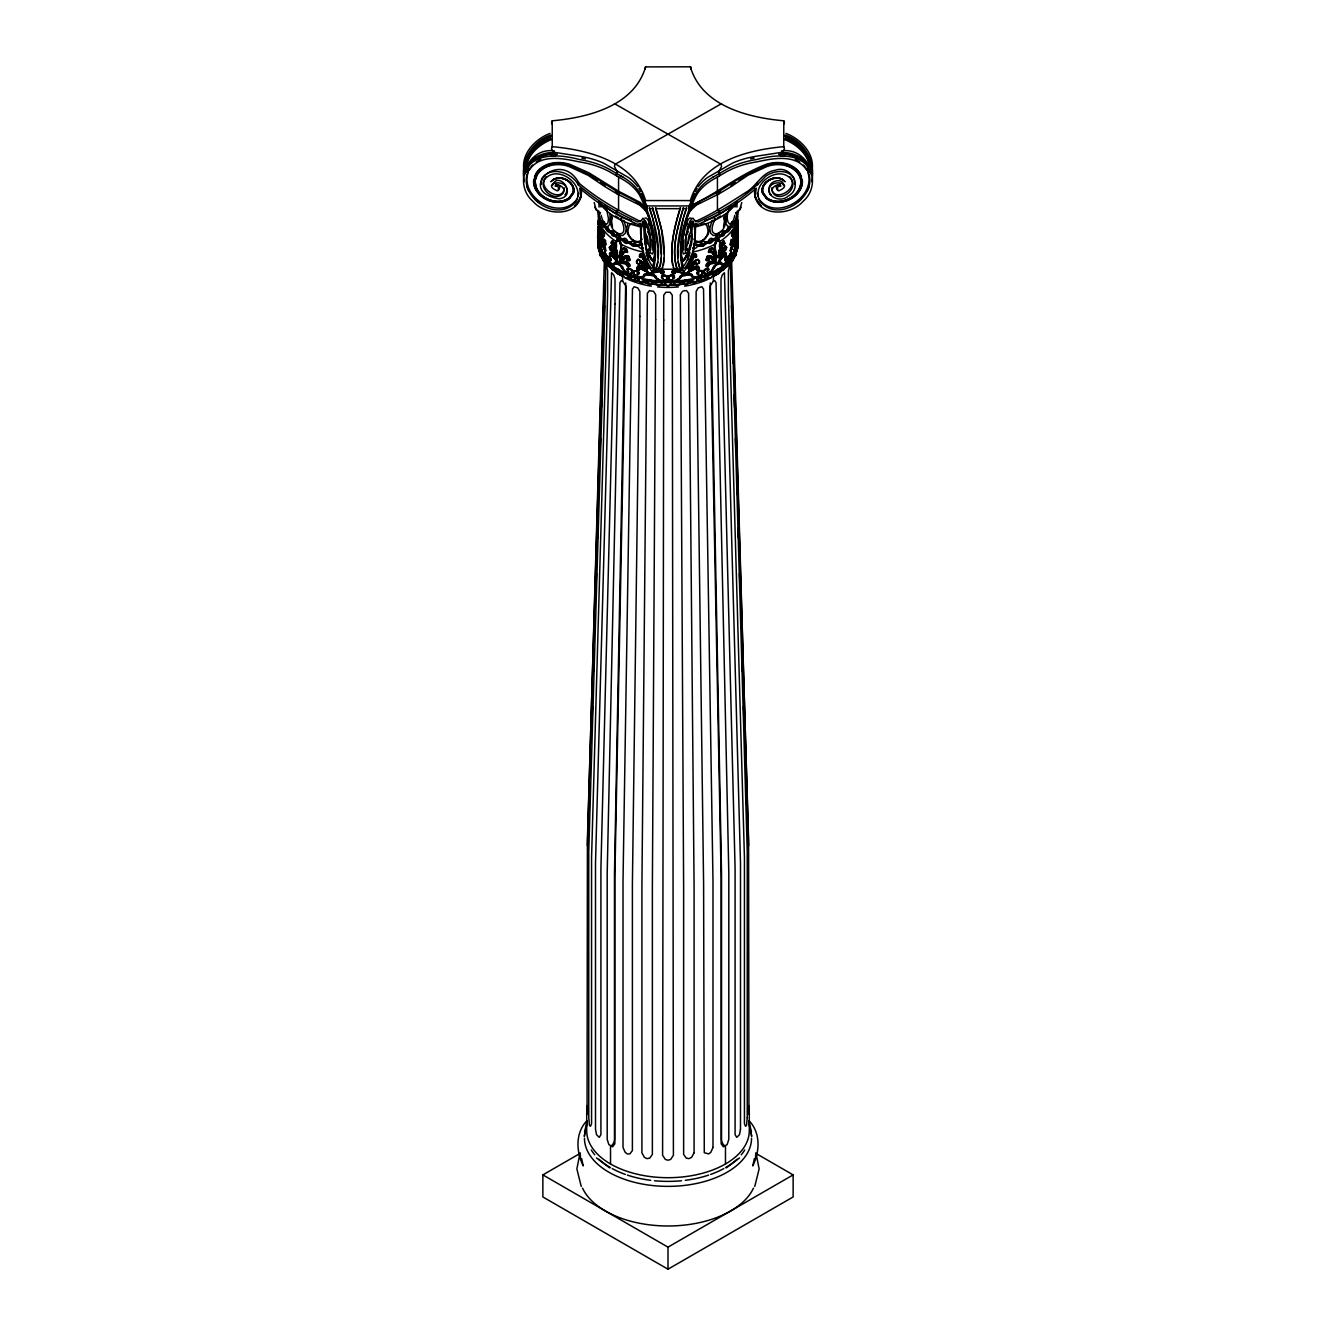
<?xml version="1.0" encoding="UTF-8"?>
<svg xmlns="http://www.w3.org/2000/svg" width="1336" height="1336" viewBox="0 0 1336 1336"><rect width="100%" height="100%" fill="white"/><g stroke="black" fill="none" stroke-linecap="round" stroke-linejoin="round"><path stroke-width="1.5" d="M597.943 238.71L598.01 231.479M598.545 224.314C598.845 227.237 597.125 218.503 599.313 221.843M733.798 234.835L735.468 239.461L733.431 231.111L731.677 236.155L733.113 233.817L735.084 241.365L731.143 239.394L730.141 244.956L731.31 241.248L732.512 241.866M612.489 244.705L612.539 243.369L618.702 264.194M766.58 165.063L738.891 178.707L718.467 191.799L718.467 194.188L696.457 205.009L690.595 210.587M647.259 210.37A32.081 6.78 81.2 0 0 646.19 208.466L640.412 202.538L618.568 191.215L617.533 191.799L617.516 194.171L639.543 205.009L645.405 210.587M641.297 257.43L641.38 256.061L643.367 258.967M658.164 258.015L658.013 249.815M736.537 233.549L736.253 221.208L734.7 227.187M811.67 181.596C816.196 161.656 804.222 141.499 785.201 135.019M599.53 223.396L599.58 230.794M680.809 277.437L677.369 280.627L674.58 281.261L668.735 279.174M668.551 277.187L670.872 275.5L673.678 275.951M674.446 277.771L674.279 275.35L670.739 274.999L674.279 275.517M670.856 275.65L673.678 275.8L672.676 278.022M674.446 277.621L672.843 278.489M728.705 256.479L726.767 262.908L723.494 265.263L721.022 264.044M736.737 229.558L736.537 238.86L736.47 223.396M597.96 238.276L598.344 244.121M602.068 236.589L602.887 233.817L603.989 235.988L602.97 231.829C597.409 250.35 599.614 228.99 599.597 221.859C604.774 225.784 596.073 240.48 603.054 244.939L605.024 250.75L603.154 246.525L599.58 243.469L598.328 235.704L599.213 240.263M607.179 258.215L604.707 252.32L607.446 256.629L607.412 258.132L605.676 258.883M736.737 220.824L737.806 224.548L735.668 238.576M738.006 236.422L737.689 226.369L736.787 227.22M737.205 245.924L737.99 231.479M602.085 238.326L601.567 241.265C604.557 232.631 605.258 236.873 603.855 231.462L602.837 231.312L602.436 233.232M736.787 225.901L737.856 230.477L737.322 221.709L736.203 237.891L735.602 221.108L734.015 232.464M736.203 237.891L736.27 235.253M601.384 229.875L600.532 239.461L602.202 234.835M601.985 232.464L600.398 221.108L599.797 237.891L599.096 223.663L599.346 221.609L600.465 237.775M738.056 234.685L737.99 232.264M738.107 232.214L738.056 238.71M598.895 224.765L598.144 230.477L599.263 220.824M604.34 280.894L587.406 839.425L587.055 1114.224L587.406 1105.59M587.406 845.671L604.34 260.938M589.627 804.406L589.877 796.089M590.996 758.664L591.18 752.435M592.299 714.994L592.549 706.677M593.601 671.323L593.852 663.007M594.904 627.653L595.221 617.265M596.207 583.999L596.524 573.595M597.576 538.241L597.877 527.854M598.879 494.57L599.196 484.183M600.181 450.9L600.549 438.425M601.484 407.246L601.851 394.755M602.786 363.576L603.221 349.013M604.156 317.818L604.523 305.343M632.93 273.045L632.011 269.905L627.569 268.286M633.114 271.392L632.212 273.68M723.978 241.415L724.73 243.269L722.743 243.219L722.692 244.571L723.995 241.248C718.417 246.976 719.82 269.287 713.257 248.613L711.954 247.828L709.399 248.863L708.314 252.036L710.752 252.07C710.902 247.962 719.703 261.539 713.892 261.873L709.282 262.274L707.011 266.532L710.886 263.192L716.881 263.025L717.298 264.194M721.173 251.251L722.893 243.954L724.045 244.622L724.73 243.269L723.377 240.797L720.789 243.703L718.885 253.139M605.358 250.968L604.173 245.74L601.133 243.185L604.69 241.248L605.859 244.956L605.559 240.463L604.089 239.177L601.567 241.265M668.134 276.769L668.083 278.456L667.866 276.769M719.453 247.026L719.553 244.171M719.954 247.527L720.037 244.455M735.418 206.345L735.568 202.471M736.938 207.097L737.171 201.636M736.938 250.149L737.789 246.058M737.706 246.809L737.505 249.698M732.429 236.238L733.03 231.829C738.558 253.222 736.804 219.755 737.923 220.106M754.623 188.476L755.107 197.26L761.487 206.161M755.241 195.373L756.243 188.209C739.142 203.272 718.985 214.912 698.277 224.381L695.505 223.279C695.421 239.211 695.221 259 684.115 271.124L682.997 270.674C676.049 245.824 684.516 217.785 695.355 194.989A69.439 40.097 0 0 1 713.324 177.003M728.37 257.08L727.669 260.403M597.994 236.422C598.378 212.274 599.48 256.378 599.68 233.366C598.728 221.976 597.509 223.596 599.263 219.655M627.302 252.504L625.766 250.433L625.231 252.02L627.686 252.036L626.601 248.863L624.046 247.828L622.743 248.613C617.065 268.002 616.698 249.231 612.907 241.766L611.47 241.833L611.537 244.054L612.823 244.855L613.257 243.219L613.959 244.638M726.099 248.145L726.149 246.993M691.914 260.854L693.785 256.078L694.403 257.464L696.256 257.096L696.206 254.274M606.778 257.865L606.293 255.126M604.941 252.237L603.955 252.972C605.96 262.056 602.987 245.557 607.012 257.781L606.06 258.449M597.693 237.407L597.927 240.413L597.96 235.837L598.06 244.121L598.762 245.139L599.58 243.469L600.766 247.494M597.877 237.19L597.626 236.105M603.822 242.367C603.989 239.361 599.096 244.438 599.747 246.074M621.123 247.427L619.336 257.43L623.227 248.329M677.987 249.815L677.836 258.015M598.328 235.704L598.261 237.123L598.06 233.366L599.346 240.079L599.213 225.901M725.949 253.256L724.179 256.562M735.535 237.775L736.654 221.609L737.171 225.617L736.52 224.147M598.161 246.876L598.495 245.59L599.062 250.149M604.69 241.248L603.939 243.62L605.208 245.056L604.189 239.511L600.916 241.365M629.657 260.119L628.388 256.445L625.365 255.861M736.553 238.61L737.338 224.715M599.38 252.203L597.643 240.847L598.378 248.496M599.48 224.147L598.06 227.003L597.943 230.176L598.328 227.003L599.229 227.337L598.779 232.614M680.942 250.901L681.661 242.183A31.964 6.947 -81 0 1 690.929 208.55M615.946 244.672L617.098 239.645C624.096 242.668 619.687 251.803 618.969 257.447L620.438 261.171L626.718 262.274L629.189 265.263L628.12 266.799L625.114 263.192L619.119 263.025L618.034 264.361M699.463 260.854L698.644 263.142M661.27 258.015L660.468 265.163L657.663 269.237M664.192 258.015L663.391 265.163M736.837 218.336L737.054 215.714M702.536 271.776L701.417 274.915L699.129 276.285M702.586 273.229L701.65 271.091M730.825 258.533L736.253 246.074L737.221 238.192M723.661 249.849L723.745 248.813L724.145 250.116M737.071 246.058C736.553 242.985 734.433 248.713 735.785 241.849M738.307 236.906L737.973 241.115L738.324 235.837M737.188 236.789L737.94 233.366L736.654 240.079L736.904 237.006M794.586 184.301L794.452 179.441M632.512 271.459L630.141 273.813M643.267 226.753L643.301 222.845M683.197 240.647L683.364 249.949M723.544 226.569L724.413 221.308L723.561 217.167M601.183 239.361L601.534 235.854M685.268 239.595L685.802 243.736M738.24 240.881L737.99 237.691L738.324 238.71M783.547 185.487C783.597 178.256 772.592 180.093 770.187 185.053C763.758 195.808 780.458 203.59 788.19 196.091C803.704 187.675 791.046 164.445 775.214 170.29C762.322 172.01 757.044 185.253 747.075 191.632C730.291 202.22 713.791 213.343 695.588 221.359M597.693 237.507L597.676 238.71M802.301 180.293L801.951 184.669A21.276 16.784 -24.9 0 1 787.104 200.4A21.276 16.784 -24.9 0 1 766.313 198.312L762.372 192.902A12.792 10.087 -24.9 0 1 768.367 180.26A12.792 10.087 -24.9 0 1 783.28 179.842M738.006 236.272L737.99 238.726M691.731 238.125L692.182 227.688L690.495 220.841M599.046 232.614L598.962 226.268L598.194 229.976M667.349 278.489L666.413 276.051M737.405 229.658L736.42 239.845L736.036 236.873M736.437 241.95L736.002 246.241L735.451 245.189L731.928 246.609L730.525 250.801M599.213 218.987L598.862 224.648L599.246 222.995M678.07 248.045L683.164 218.519M696.908 281.428L697.141 278.94M580.258 1157.861L580.492 1155.339M737.656 213.844L737.138 216.983L737.322 211.723M736.336 238.676L737.672 227.003L736.887 223.58L737.923 230.193L737.672 227.003M597.827 235.103L597.927 233.7M620.772 254.324L622.693 248.913L624.714 248.579C628.421 251.97 625.933 250.951 625.248 252.07L626.835 252.254L624.563 250.6L619.754 259.167L626.734 256.011L628.838 257.781L629.289 260.203L626.734 259.902L626.267 257.547M736.938 234.401L737.689 226.369M598.261 239.829L598.027 241.115L597.676 235.837M599.714 252.036C600.766 247.711 602.119 260.286 600.081 254.909M680.775 245.64L681.16 241.849M725.966 213.96L725.966 224.047L727.669 225.984M738.307 237.407L737.94 244.121L737.238 245.139L736.42 243.469L732.846 246.525L730.976 250.75L732.946 244.939C738.374 242.417 734.316 234.451 734.95 229.775M696.156 263.142C692.783 261.004 688.591 275.099 684.015 275.099M626.5 258.583L627.085 257.38L627.219 259.501L629.506 260.52M736.787 240.263L737.672 235.704M681.828 241.95C680.241 245.189 682.095 262.424 681.51 257.03M730.091 263.559L729.84 261.104M654.49 257.03C653.905 262.424 655.759 245.189 654.172 241.95M695.872 263.125L695.822 261.739L689.025 269.655L696.357 266.215L699.346 267.417L699.212 269.12L696.657 270.039L696.056 268.052L694.336 268.319L687.405 272.461L686.053 274.615L690.712 274.915M736.22 236.956L735.752 239.745M736.771 235.787L737.439 235.887C737.522 241.282 738.524 224.131 736.42 239.845M731.36 254.308C730.324 249.281 731.276 259.735 732.044 252.972L731.059 252.237L728.554 256.629L728.588 258.132L730.324 258.883M612.439 217.167L611.587 221.308L612.456 226.569M630.809 276.418L631.026 278.84M541.548 179.441L541.414 184.301M600.966 207.047L601.367 204.124M739.443 210.52L741.814 202.504M719.937 247.31L718.968 253.907M597.76 240.881L598.06 244.672L599.196 246.058L599.68 244.488L603.154 255.894L604.941 258.616L606.978 258.583M771.674 187.908C773.143 204.024 800.648 188.326 789.81 176.669M599.213 225.233L598.812 230.577L599.163 229.308M718.451 253.406L718.735 251.585M736.954 232.614L737.038 226.268M619.82 257.147C620.822 251.519 624.446 242.384 617.583 239.361L616.096 242.234M691.213 242.183C689.125 250.7 689.025 262.023 681.727 267.801M657.896 261.99L655.675 268.803M737.722 238.726L738.374 236.105M731.527 252.086L731.193 255.543M684.6 272.895L675.315 271.258L684.767 273.279L686.22 274.982L687.572 272.845L694.553 268.636L696.306 268.369L696.808 269.972L699.045 269.187L699.296 267.768L696.407 266.565L689.109 269.989L687.372 267.334L687.957 264.662M719.636 249.364L718.684 256.495L719.653 258.65L717.966 264.361M724.88 268.068L725.047 265.597M692.699 222.845L692.733 226.753M578.137 196.292L578.688 193.186M580.893 193.887L581.511 190.38M581.511 192.067C580.525 216.966 546.09 216.749 533.064 201.435C512.774 184.485 527.119 146.993 554.473 150.884M614.443 103.64L721.039 164.361L721.557 166.315L718.467 172.828M615.545 255.527L616.848 258.132L610.769 252.504L609.567 253.539L610.285 256.495L611.621 255.343L610.535 256.629L609.466 253.873L611.37 253.406C623.678 269.137 608.181 244.622 613.107 250.717M736.186 219.054L735.151 222.143L736.186 216.683M524.263 167.217C525.95 152.838 537.84 141.816 550.799 136.756M524.263 168.904C525.933 154.525 537.857 143.52 550.799 138.493M526.033 167.351C528.171 154.224 539.327 144.405 551.183 139.645M706.494 260.52L708.781 259.501L708.915 257.38L709.266 259.902L706.711 260.203L707.88 256.712L711.954 256.946M683.932 235.336L684.466 232.614M524.263 174.966C525.566 160.42 540.913 151.719 554.473 152.621M524.597 175.049C526.818 160.103 543.618 152.872 557.329 154.375M527.97 172.878C520.138 198.396 560.686 221.375 576.901 199.231M652.636 249.949L652.803 240.647M611.804 215.363C604.206 233.75 633.297 243.87 620.655 218.62M720.638 250.834L721.624 246.358M736.52 245.473L736.503 244.421L735 247.427M598.929 246.058C599.163 241.833 600.081 248.68 601.2 245.089L604.122 247.861L604.807 250.901L606.026 250.867L604.841 245.64L601.133 243.185M687.639 243.87L685.485 250.266M736.62 252.203L738.357 240.847L737.622 248.496M736.537 253.907L734.934 256.312M584.55 1132.043L586.988 1121.355M580.008 1153.168L576.868 1168.917L581.244 1186.468M584.216 1136.268L587.072 1123.743M754.456 1158.429L752.752 1165.927C759.867 1151.599 760.852 1132.861 748.978 1120.62M721.674 248.863L723.377 243.419M811.72 171.91C815.929 154.675 801.082 139.061 785.952 133.4M712.606 273.329L712.906 274.314C711.053 278.656 724.58 271.442 721.891 267.968M623.394 273.329L623.094 274.314C624.947 278.656 611.42 271.442 614.109 267.968M737.656 244.121L738.04 238.276M598.01 232.264L597.693 236.906M696.707 255.226L694.219 257.08M627.202 252.32L626.116 249.147L623.561 248.112M598.077 243.486L597.66 236.522M598.411 240.463L597.96 236.906M723.511 244.705L723.544 243.486M689.059 255.861L689.793 252.905M599.38 222.043L600.95 227.103M627.753 224.181L626.567 228.874L627.753 234.268L631.11 239.144L636.253 242.25L641.397 242.167M600.532 239.461L602.169 231.429L603.187 231.562C608.13 230.961 595.505 246.141 603.254 239.561L604.607 240.731L604.891 244.839M689.677 252.37L687.806 259.034M640.295 262.741L638.291 264.06L636.437 262.374L638.09 259.251C647.91 264.227 652.82 274.047 637.79 266.749L636.704 267.768L637.957 270.072L639.693 268.369L641.447 268.636L648.444 272.811L649.78 274.982L654.506 276.352M573.06 192.685L569.036 197.962A20.24 15.932 24.3 0 1 539.243 192.818C535.035 187.741 533.465 179.842 537.49 174.114A30.244 23.864 24.9 0 1 550.833 165.063M675.315 271.258L673.561 273.496M686.286 274.932L684.934 273.212L680.441 272.794C679.055 271.475 674.764 270.106 675.031 273.379L672.292 273.279L671.975 271.241L675.181 269.087M598.311 225.283L599.062 223.596M645.288 274.915L649.947 274.615L648.595 272.461L641.664 268.319L639.944 268.052L639.343 270.039L638.124 270.139L636.788 269.12L637.756 266.398C644.52 263.008 648.628 277.12 651.233 273.279L658.581 271.291L660.452 271.575L661.003 273.346L663.708 273.279L664.025 271.241L660.819 269.087M721.123 251.118C716.096 269.705 723.427 242.451 726.667 247.544L724.329 251.101L724.429 248.98M730.708 241.983L732.562 239.278L735.084 241.365M733.681 258.566L729.205 264.962L724.964 268.152M689.977 260.62L690.578 258.533M723.244 265.179L726.534 262.841L728.671 258.048M566.013 193.92C572.359 176.736 538.425 182.748 557.246 190.848A2.906 2.288 24.9 0 0 558.749 187.975A2.906 2.288 24.9 0 0 555.075 186.138C555.826 182.331 566.698 187.19 563.341 192.751C556.477 202.821 538.675 190.53 544.286 180.059C556.828 162.307 589.009 186.506 574.246 203.523C552.302 224.582 510.168 189.127 532.613 165.046M647.659 283.199L647.743 283.499C642.883 280.61 628.989 282.096 627.603 276.301L627.486 275.149M687.856 259.935L688.658 257.213M729.506 208.666C723.327 219.856 731.26 232.681 734.767 215.38M712.706 268.82L714.359 265.53L719.286 262.374M737.689 231.479L737.923 226.669M737.906 241.081L737.739 239.829M686.103 235.086L688.491 231.579M708.08 270.423L708.23 269.338M539.226 192.835L536.771 188.743M683.715 216.783L685.936 210.236M675.548 271.575L674.997 273.346L672.592 273.279L672.342 271.943L675.431 269.805M679.573 284.317L679.69 282.03M688.591 280.81L688.257 283.499C693.117 280.61 707.011 282.096 708.397 276.301L708.514 275.149M718.785 256.896L722.793 248.279L725.598 246.058L719.269 257.18L720.104 252.821M719.269 257.18L720.588 253.105M689.209 262.741L687.372 266.749M725.365 260.804L725.248 258.366L728.354 256.061M638.858 278.94L639.092 281.428M734.716 248.529L731.861 257.781L729.022 258.583M686.587 250.249L687.155 248.513M735.919 254.909C734.366 259.919 734.299 249.147 736.57 251.402M738.09 211.706L737.806 212.541L737.171 211.138M723.36 264.411L727.903 260.487L728.621 257.163L726.25 257.531L725.298 259.468L726.617 260.336L725.131 260.737M670.305 285.036L670.588 282.581M598.862 211.038L598.344 212.558L597.91 211.706M600.432 212.574L599.847 214.294L597.977 212.407M691.146 263.058L693.952 256.462L696.557 256.462L695.405 254.308L691.731 256.111L687.372 267.334M762.939 192.685L766.964 197.962A20.29 15.999 -24.9 0 0 796.724 192.584C800.982 187.524 802.552 179.775 798.51 174.114A30.244 23.864 -24.9 0 0 785.167 165.063M614.059 263.493L615.762 262.14M614.66 262.34L613.475 264.294M762.873 192.701A12.425 9.803 -24.9 0 1 768.634 180.444A12.425 9.803 -24.9 0 1 783.113 179.993A12.391 9.82 -25.1 0 0 768.634 180.527A12.391 9.82 -25.1 0 0 762.956 192.835L766.847 197.828A20.24 15.932 -24.3 0 0 796.757 192.818C801.066 187.858 802.619 180.126 798.611 174.515A30.16 23.747 -25.5 0 0 766.881 166.466M604.807 255.543L604.473 252.086M729.94 258.449L728.922 256.545L730.375 253.907M729.707 255.126L729.222 257.865M726.099 249.765L726.634 247.277L725.114 245.774M686.487 207.598C680.425 227.304 673.695 250.066 680.191 270.239L682.546 270.189M737.322 250.851L736.988 248.964M610.218 260.186L609.5 257.614L607.88 256.712M713.541 268.569L714.96 266.114M675.365 270.69L674.279 270.239C668 250.016 674.463 227.354 680.441 207.598C674.73 225.968 669.904 245.724 672.609 265.163M680.859 268.77L677.235 270.239C670.856 250.049 677.452 227.32 683.464 207.598C678.103 226.92 670.555 249.047 677.235 268.803L678.337 269.237M748.594 1105.59L748.945 1114.224L748.594 839.425L731.66 280.894M722.041 244.638L722.743 243.219M738.157 211.088L738.524 210.119M736.737 219.655L737.455 218.887M737.405 220.724L736.687 221.843M526.651 160.637C530.275 149.081 540.178 140.53 551.183 136.155M527.303 160.771L528.605 157.498M612.005 241.248L612.606 244.471L613.257 243.219M708.564 270.507L708.297 268.152L705.425 268.786L703.07 273.045M694.703 257.43L694.753 256.228M692.632 258.967L694.286 255.744M807.295 190.881L809.198 186.305M579.507 198.88L580.893 195.574M679.74 277.554L680.325 276.018M737.455 224.314L737.622 220.44L736.904 221.576M686.57 225.283L687.372 223.429M732.746 234.284L732.011 235.988L732.779 234.384M624.847 250.917L620.138 259.151L625.332 250.45M722.893 250.717L723.745 248.813M724.229 249.097L719.636 258.416L725.832 253.122L726.383 255.36L724.897 256.712C723.745 252.788 720.755 261.104 718.801 261.923L724.563 255.243M524.48 173.48C532.496 151.536 561.337 154.542 579.173 159.485A69.439 40.097 0 0 1 610.318 169.856L622.676 177.003A69.439 40.097 0 0 1 640.645 194.989C651.484 217.785 659.951 245.824 653.003 270.674L651.885 271.124C640.779 259 640.579 239.211 640.495 223.279L637.723 224.381C617.015 214.912 596.858 203.272 579.757 188.209L580.759 195.373M526.651 170.457C530.475 158.967 543.268 153.156 554.741 153.79M526.651 172.261L528.588 167.952M712.005 270.356L712.572 268.686M754.756 1186.468L759.132 1168.917L755.992 1153.168M643.635 275.6L644.319 274.264M691.113 262.557C683.648 278.005 693.484 259.551 698.043 259.986L699.48 261.489L698.745 263.526M691.296 262.941L688.424 268.269L694.553 261.221L696.407 259.952L699.029 260.269M648.377 228.539A12.391 2.655 81.5 0 0 645.054 231.729C645.822 281.896 659.232 235.086 642.983 218.202L640.896 220.974L637.69 221.993C616.38 212.34 595.923 200.116 578.237 184.802L578.989 183.166C559.934 147.628 515.095 191.799 559.083 198.763C578.438 196.258 558.448 169.355 552.453 185.487M690.679 69.255A18.721 9.302 -66.1 0 0 690.962 68.136L690.679 66.8L645.605 66.9C634.116 106.212 587.94 117.535 552.236 120.808L551.501 122.144A18.721 12.124 53 0 0 552.269 124.298M636.971 260.269L638.09 259.251M644.086 260.854L641.714 255.744L644.854 263.058M641.297 263.693C656.477 279.942 638.942 258.533 640.128 263.125M646.791 262.741L648.628 266.749M690.395 200.567L690.962 202.654A18.721 9.302 66.1 0 1 690.011 204.608L688.725 205.944L647.275 205.944L645.989 204.608A18.721 9.302 -66.1 0 1 645.038 202.654L645.605 200.567L690.395 200.567C701.884 161.255 748.06 149.933 783.764 146.659L784.499 148.647A18.721 12.124 53 0 1 783.263 150.768L781.577 152.337L756.827 156.162A69.472 40.113 0 0 0 732.512 163.092L707.345 177.621A69.472 40.113 0 0 0 698.277 186.673M694.52 193.453L688.257 208.616M660.568 269.805L663.658 271.943L663.408 273.279L660.969 273.379L660.685 271.258L658.848 270.974L651.4 272.895M736.837 237.224L736.787 233.516M637.99 273.78L637.088 271.325L634.216 271.225M638.491 272.911L636.754 274.247L638.742 274.097M619.336 257.43L620.255 255.51M712.121 220.223L709.75 228.74L710.685 233.249L713.357 235.587L717.432 234.819L721.524 230.877M715.345 218.62C702.703 243.904 731.794 233.716 724.195 215.363M738.073 233.7L738.173 235.103M709.082 269.237L707.045 271.258M720.455 255.527L719.152 258.132L725.231 252.504L726.35 255.259L724.663 256.846L724.379 255.343M598.077 226.669L598.578 231.646L599.263 229.558M619.119 263.025L620.372 260.737L626.601 257.664M736.771 220.29L737.455 218.787L737.455 224.147M731.293 244.722L731.911 243.519M534.517 176.753L536.02 173.88A31.964 25.167 25.5 0 1 569.437 165.013M639.794 254.274L639.744 257.096L641.597 257.464L641.714 255.744M723.377 251.001L719.653 258.65L721.106 257.698M739.994 209.435L741.179 207.197M680.809 277.604L681.494 276.185M649.713 274.932L652.636 270.49M697.392 274.231L697.425 271.776L699.83 270.857M697.559 271.909L696.64 273.195M688.474 268.286L690.478 264.712M732.044 221.559L730.291 224.598L731.176 224.582M731.059 252.237L728.821 258.215M610.635 260.804L610.752 258.366L607.646 256.061M692.248 277.086L694.636 277.971L699.446 276.869L703.087 272.861L702.068 270.54M733.23 205.243L729.623 208.249M732.178 242.367C731.56 239.612 736.42 243.453 735.735 244.989L732.545 255.226L730.258 258.199M616.731 269.705L616.915 272.143M644.653 275.967L645.438 274.782M702.519 274.097L703.27 271.442L700.682 270.356L698.828 271.058M541.648 178.773C550.415 165.347 571.825 172.377 578.237 184.802M546.19 176.669C535.352 188.326 562.857 204.024 564.326 187.908M713.441 257.714L710.151 255.577L707.128 256.161L705.859 259.835L706.978 260.804L709.266 259.785M710.635 255.861L707.612 256.445L706.343 260.119M728.12 256.712L726.5 257.614L725.782 260.186M727.402 261.372L725.231 263.793L722.292 264.211M682.128 259.117A20.24 4.142 -81.2 0 0 687.823 251.435C693.651 237.574 691.38 227.404 688.057 243.319C688.625 224.832 695.221 233.783 690.495 247.043C681.527 270.824 684.817 220.423 693.017 218.202L695.104 220.974L698.31 221.993C722.993 210.62 747.258 196.476 765.561 176.319C773.845 170.29 788.474 168.737 794.352 178.773M627.436 270.507L626.918 269.237L628.605 268.202M661.721 268.803L662.656 267.45M736.687 243.469L731.894 257.147L729.322 258.065M679.74 277.404L677.185 279.959M638.608 274.231L638.575 271.776L636.17 270.857M723.878 244.755L724.696 243.135L723.511 243.653M701.266 274.782L701.901 273.897M614.042 265.096L615.412 263.159L618.434 264.461M614.977 264.044L612.506 265.263L609.233 262.908L607.295 256.479M736.27 252.771C728.203 267.1 712.706 275.416 697.141 279.024M587.022 1120.62C575.148 1132.861 576.133 1151.599 583.247 1165.927L581.544 1158.429M721.807 256.028L725.715 252.788M696.54 225.567L698.628 225.233M730.642 250.968L731.827 245.74L734.867 243.185L732.061 244.588L729.974 250.867L731.193 250.901L732.579 246.726L734.8 245.089L735.351 246.141M529.073 170.373C539.777 153.506 563.091 158.399 579.173 161.856A69.439 40.097 0 0 1 610.318 172.227L622.676 179.375A69.439 40.097 0 0 1 640.645 197.361C650.832 218.553 658.899 244.638 652.469 267.835L651.45 268.235C641.647 256.261 639.042 236.238 642.683 221.275L643.401 221.075C648.478 223.012 654.156 255.61 647.208 249.782C645.321 247.795 643.084 230.627 646.758 236.973C645.021 247.761 651.851 245.64 645.004 231.813M645.505 220.841L643.818 227.688L644.269 238.125M690.929 208.733L696.908 202.805L718.467 191.799L718.484 194.171L717.432 193.586L720.521 191.632M685.351 252.888L683.581 254.057L682.395 251.084L683.364 234.969L687.405 220.974L689.309 218.219L691.013 217.985M690.695 209.084L689.71 210.353A30.244 6.396 -81.2 0 0 688.708 212.09M718.2 261.689L723.895 255.059M713.173 267.284L717.799 263.392M643.618 277.22L644.787 275.834M711.871 270.223L708.731 273.329L704.807 273.613M642.783 276.619L643.768 275.466M725.615 249.481L723.845 250.817M698.594 274.682L697.258 274.097M672.158 271.625L675.365 269.471M610.869 260.737L609.717 260.153M655.191 277.437L658.631 280.627L661.42 281.261L667.265 279.174M663.708 281.061L668.083 278.305L669.436 280.142M712.556 270.323C712.84 273.947 702.569 274.364 705.575 274.331M618.217 264.478L619.854 262.875L627.285 263.827L619.37 263.159M691.33 255.477L693.785 253.606L696.373 254.658M691.514 255.861L695.421 253.957M610.953 265.597L611.12 268.068M688.29 267.901L694.369 260.837L697.91 259.251L699.563 262.374L696.44 264.194M608.331 225.984L610.034 224.047L610.034 213.96M564.894 194.872L565.996 193.653M707.946 270.273L707.312 271.809M726.784 256.729L728.938 256.562M692.365 207.297L693.484 206.328M689.025 269.655L694.703 263.693M616.397 240.63L619.353 241.348L620.555 244.805M552.737 179.909L550.9 181.729L552.837 179.976A12.759 10.12 25.2 0 1 567.616 180.393A12.792 10.087 24.9 0 1 573.612 192.885L569.67 198.296A21.276 16.784 24.9 0 1 548.896 200.4A21.276 16.784 24.9 0 1 534.083 184.669L533.699 180.293M626.918 269.237L628.688 271.809L628.054 270.273M630.475 269.237L628.788 268.753L631.594 270.173L631.711 273.279M629.423 268.603L630.575 268.786M630.425 274.331L631.728 274.147L629.122 274.381L625.148 272.561L619.937 265.33M599.814 216.683L600.849 222.143L599.814 219.054M635.435 270.891L637.856 272.16M643.752 277.086L638.725 277.738L634.082 275.116L641.514 277.821M639.36 273.195L638.441 271.909M637.172 271.058L633.798 270.674M669.587 276.051L668.651 278.489M665.963 279.775L666.697 278.94M556.06 183.667L555.826 184.518A2.906 2.288 24.9 0 1 559.5 186.355A2.906 2.288 24.9 0 1 558.014 189.228M574.513 206.161L580.893 197.26L581.377 188.476M667.85 276.919L669.102 275.65M661.437 282.43L661.186 284.752M693.484 204.341L689.81 208.433A32.081 6.78 -81.2 0 0 688.741 210.37M535.318 148.213L538.425 145.507M687.572 272.845L696.306 268.369M631.895 223.346L629.122 225.717L628.02 230.109C627.102 236.94 636.838 246.024 642.232 239.06M607.062 256.562L609.216 256.729M693.718 204.141C718.484 192.284 740.311 174.164 766.246 164.311A32.081 25.3 -24.9 0 1 799.88 173.329L802.418 180.761A21.192 16.633 -24.5 0 1 789.543 199.565A21.192 16.633 -24.5 0 1 766.463 198.496L762.522 193.069A12.759 10.12 -25.2 0 1 768.384 180.393A12.759 10.12 -25.2 0 1 783.263 179.909L785.1 181.729L783.163 179.942M797.174 202.387L801.149 199.031M606.16 261.104L605.909 263.559M707.963 268.887L704.406 270.173L704.289 273.279M661.554 277.621L663.157 278.639L661.821 276.519L663.291 275.383L667.449 277.187M693.701 206.145L699.763 202.404M708.347 265.697L706.159 266.365L706.043 264.745L708.614 261.689L715.395 260.871L709.099 261.973L706.527 265.029L706.644 266.632L708.832 265.981L709.366 264.01M606.678 258.065L604.106 257.147L599.313 243.469M683.364 270.49L677.703 269.822M704.122 270.039L708.431 268.286M701.784 271.225L698.912 271.325L698.01 273.78M698.144 272.16L700.565 270.891M720.572 216.014L717.282 217.918M634.35 271.091L633.414 273.229M726.433 1167.831L739.559 1157.945M645.605 200.567C634.116 161.255 587.94 149.933 552.236 146.659L551.501 148.647A18.721 12.124 -53 0 0 552.737 150.768L554.423 152.337L579.173 156.162A69.472 40.113 0 0 1 603.488 163.092L628.655 177.621A69.472 40.113 0 0 1 637.723 186.673M730.942 185.637L735.101 182.581M639.627 254.658L642.215 253.606L644.67 255.477M717.566 264.461L720.822 263.242M713.407 281.078L710 286.205L710 311.104L721.156 877.652L721.156 1143.816L723.327 1146.806L727.151 1144.601L728.805 1139.391L728.805 873.243L716.046 282.714L714.727 280.577L713.407 281.078L713.407 275.166M633.932 270.54L632.73 271.442L633.481 274.097M716.063 265.33L710.852 272.561L706.878 274.381M710.568 271.792L706.894 273.713M622.559 257.714L625.849 255.577L628.872 256.161L630.141 259.835L629.022 260.804L626.734 259.785M624.563 256.378L620.138 259.151M627.085 257.38L623.828 259.184M780.975 155.076L781.577 152.337M696.791 225.216L695.772 225.584M700.515 275.6L694.67 277.103M652.402 281.595L652.152 283.9M680.325 276.168L682.028 274.882M732.111 247.694L731.21 247.744M678.855 278.69L674.647 280.66L671.09 279.992M687.806 251.335C682.963 244.772 686.854 228.155 692.599 221.075L693.317 221.275C696.958 236.238 694.353 256.261 684.55 268.235L683.531 267.835C677.101 244.638 685.168 218.553 695.355 197.361A69.439 40.097 0 0 1 713.324 179.375L725.682 172.244A69.439 40.097 0 0 1 756.827 161.856C772.909 158.399 796.223 153.506 806.927 170.373M695.522 257.547L696.557 256.462L694.703 256.362M647.509 231.579L649.897 235.086M602.419 256.278L602.185 257.18A2.906 0.902 76.6 0 1 603.788 256.963A2.906 0.902 76.6 0 1 604.256 261.372A2.906 0.902 76.6 0 1 602.436 258.499M643.401 282.364L643.818 281.211C654.523 282.798 681.41 282.865 692.182 281.211L692.733 282.43M610.886 245.774C615.245 254.575 623.06 265.897 610.886 245.774L609.366 247.277L609.901 249.765M681.494 276.352L689.626 274.565M679.723 279.024L674.58 281.094L669.436 279.976M738.591 179.976L747.442 174.699M603.354 242.133L601.801 243.085M694.603 242.167L699.747 242.25L704.89 239.144L708.247 234.268L709.433 228.874L708.247 224.181M736.62 245.223L737.472 245.924L737.94 244.672L738.006 239.829M615.478 191.632L618.568 193.586L617.533 194.188L604.239 186.238L588.124 175.317L569.103 166.532M599.463 253.907L600.549 256.245L601.133 254.09M712.806 177.287L725.682 169.872A69.439 40.097 0 0 1 756.827 159.485C774.663 154.542 803.504 151.536 811.52 173.48M623.879 220.223L626.25 228.74L625.315 233.249L622.643 235.587L617.867 234.952M617.816 255.994L614.727 243.97L612.139 241.081M626.634 264.01L627.168 265.981L629.356 266.632L629.473 265.029L626.901 261.973L620.605 260.871L627.386 261.689L629.957 264.745L629.84 266.365L627.653 265.697M715.445 218.369L713.892 218.97M755.591 1153.218L793.133 1174.895L793.133 1196.956L668 1269.2L542.867 1196.956L542.867 1174.895L580.409 1153.218M542.867 1174.895L668 1247.139L793.133 1174.895M618.568 193.586L617.516 194.171L617.533 191.799L588.759 173.747L569.42 165.063M536.27 161.873L540.729 159.385M724.646 251.018L725.498 250.584M620.605 260.871L624.313 258.9M749.162 173.847L753.287 171.793M550.048 133.4C534.918 139.061 520.071 154.675 524.28 171.91M550.799 135.019C531.778 141.499 519.804 161.656 524.33 181.596M682.028 275.032L688.274 273.329L691.814 274.398M715.929 265.196L720.087 263.159M756.744 170.123L762.973 167.351M662.322 275.951L665.144 275.65M723.861 241.081L721.273 243.97L718.183 255.994M733.564 233.232L733.163 231.312L732.145 231.462C730.742 236.873 731.443 232.631 734.433 241.265M731.944 234L733.598 236.739M660.635 270.69L661.721 270.239C668.017 250.016 661.537 227.354 655.558 207.598L661.604 230.209L664.209 254.074M700.849 224.782L702.769 224.014M669.102 275.8L670.739 274.999M635.285 277.921L635.051 280.193M766.897 166.532L747.876 175.317L731.761 186.238L718.484 194.171L717.432 193.586M644.186 274.398L647.726 273.329L653.972 275.032M654.991 270.289L656.51 269.705M642.917 276.485L638.792 277.17M664.91 280.142L665.963 279.608M738.023 212.407L736.153 214.294L735.568 212.574M666.898 275.8L661.721 275.35L661.554 277.771M661.721 275.517L665.261 274.999M604.79 252.905L605.625 253.907M705.659 269.388L707.078 268.603M608.481 256.762L610.702 259.468L609.383 260.336M609.901 257.18L611.287 260.002M607.813 260.553L612.639 264.411M617.533 172.828L614.443 166.315L614.961 164.361L721.557 103.64M597.893 232.214L597.66 234.685M664.91 279.992L661.353 280.66L657.145 278.69M658.297 269.822L652.452 270.69M658.331 269.471L652.77 270.557M627.285 277.404L627.135 277.454A70.14 40.497 0 0 0 632.93 279.625M644.987 217.985L646.691 218.219L648.595 220.974L652.636 234.969L653.605 251.084L652.419 254.057L650.649 252.888M737.923 243.703L737.923 245.907L737.923 244.889M688.842 269.271L694.019 266.532L698.06 266.014L699.029 268.736L696.473 269.655M651.066 273.212L660.502 271.642M620.388 271.809L620.205 274.047M628.037 268.887L628.922 268.603M613.708 264.211L610.769 263.793L608.598 261.372M645.806 273.763L652.051 273.997M641.781 257.08L639.293 255.226M599.229 235.787L598.561 235.887C598.478 241.282 597.476 224.131 599.58 239.845L599.964 236.873M600.332 238.576L598.545 227.32M736.754 222.995L737.138 224.648L737.689 220.006M605.475 250.801L603.889 247.694M737.439 227.237L737.221 232.614M690.395 66.9C701.884 106.212 748.06 117.535 783.764 120.808L784.499 122.144A18.721 12.124 -53 0 1 783.731 124.298M641.247 256.228L639.443 256.462L640.595 254.308L644.269 256.111L648.628 267.334L647.693 268.486L641.447 261.221L637.923 259.618M719.052 262.29L720.471 262.223M712.439 248.112L709.884 249.147L708.798 252.32M709.733 257.547L709.5 258.7M615.178 263.242L620.071 265.196M734.867 254.09L735.451 256.245M683.948 274.147L690.194 273.763M694.486 277.821L701.918 275.116M639.526 269.655L636.971 268.736L637.94 266.014L641.981 266.532L647.158 269.271M686.286 283.967L668 285.353L649.713 283.967M631.193 273.613L627.269 273.329L624.129 270.223M683.23 270.557L677.669 269.471M641.297 256.362L639.443 256.462L640.478 257.547M608.748 263.693L608.615 265.914M661.353 280.493L663.524 280.41M731.61 259.034L731.71 261.255M716.63 263.159L708.715 263.827L716.146 262.875L717.783 264.478M697.208 277.17L693.083 276.485M695.972 263.776L697.475 263.76M697.642 264.144L696.139 264.161L695.705 262.741M649.496 208.7L652.536 208.666C658.798 228.005 665.094 250.383 658.765 270.239L655.141 268.77M781.259 153.79C792.732 153.156 805.524 158.967 809.349 170.457M780.107 155.56L784.816 155.527M637.372 225.233L640.228 225.584M778.671 154.375C792.382 152.872 809.182 160.103 811.403 175.049M781.527 152.621C795.087 151.719 810.434 160.42 811.737 174.966M781.527 150.884C808.881 146.993 823.226 184.485 802.936 201.435C789.91 216.749 755.475 216.966 754.489 192.067M655.558 208.666L680.441 208.666M660.635 269.237L675.365 269.237M551.183 155.527L555.893 155.56M683.464 208.666L686.504 208.7M646.374 274.565L651.985 275.249M638.524 263.76L640.027 263.776M638.357 264.144L639.86 264.161M640.579 253.957L644.486 255.861M708.698 252.504L711.153 250.717M641.33 277.103L635.485 275.6M604.39 259.034L604.289 261.255M672.476 280.41L674.647 280.493M727.252 263.693L727.385 265.914M710.051 252.721L709.416 250.567L712.505 248.429L715.228 254.324M605.041 252.821L604.64 254.308M705.859 273.813L703.487 271.459M608.732 256.696L607.379 257.163L608.097 260.487L612.756 265.179M615.529 262.223L616.948 262.29M639.777 268.436L648.428 272.845M650.198 243.736L650.732 239.595M612.456 243.486L611.187 242.35L612.623 240.797L615.211 243.703L617.115 253.139M599.012 248.964L598.678 250.851M720.238 262.14L721.941 263.493M604.824 224.582L605.709 224.598L603.955 221.559M715.612 271.809L715.795 274.047M661.42 281.094L656.277 279.024M622.108 218.97L620.555 218.369M638.858 279.024C623.294 275.416 607.796 267.1 599.73 252.771M629.256 274.247L623.444 270.323M610.285 252.788L616.364 258.416L611.704 249.147L611.354 251.018L610.502 250.584M611.821 256.562L610.051 253.256M598.077 243.703L598.077 245.907L598.077 244.889M699.095 274.08L697.509 272.911M708.715 277.404L708.865 277.454A70.14 40.497 0 0 1 703.07 279.625M629.106 273.713L625.432 271.792M612.489 243.653L611.27 243.269L612.122 244.755M726.099 257.18L724.713 260.002M670.037 279.608L671.09 280.142M645.605 66.9L645.038 68.136A18.721 9.302 66.1 0 0 645.321 69.255M662.439 273.496L660.685 271.258M605.742 258.199L603.455 255.226L600.281 245.173M660.635 269.471L663.842 271.625M622.593 281.078L621.273 280.577L619.954 282.714L607.195 873.243L607.195 1139.391L608.849 1144.601L612.673 1146.806L614.844 1143.816L614.844 877.652L626 311.104L626 286.205L622.593 281.078L622.593 275.166M679.49 269.705L681.009 270.289M700.715 277.921L700.949 280.193M633.231 224.014L635.151 224.782M654.273 267.801C646.975 262.023 646.875 250.7 644.787 242.183M653.454 270.189L655.809 270.239C662.305 250.066 655.575 227.304 649.513 207.598M606.377 208.249L602.77 205.243M612.155 250.817L610.385 249.481M618.718 217.918L615.428 216.014M573.027 167.351L579.256 170.123M712.171 259.184L708.915 257.38M785.201 138.493C798.143 143.52 810.067 154.525 811.737 168.904M640.412 221.359C618.651 210.971 597.442 198.73 578.989 183.166M785.201 136.756C798.16 141.816 810.05 152.838 811.737 167.217M784.816 136.155C795.822 140.53 805.725 149.081 809.349 160.637M784.816 139.645C796.673 144.405 807.829 154.224 809.967 167.351M582.713 171.793L586.838 173.847M588.558 174.699L597.409 179.976M636.237 202.404L642.299 206.145M711.687 258.9L715.395 260.871M795.271 159.385L799.73 161.873M617.533 191.799L639.092 202.805L645.071 208.733M717.432 191.215L718.467 191.799M620.104 175.5L623.194 177.287M712.773 248.329L716.664 257.43L714.877 247.427L715.461 242.801L717.799 240.029L719.586 240.413L720.054 244.672M710.668 250.45L715.862 259.151L711.153 250.917M618.201 263.392L621.507 265.664L623.294 268.82M712.956 257.43L715.862 259.151M732.646 242.133L734.199 243.085M734.867 243.185L731.31 241.248M618.568 191.215L588.925 172.812L569.754 164.311A32.081 25.3 24.9 0 0 536.12 173.329L533.582 180.761A21.192 16.633 24.5 0 0 546.457 199.565A21.192 16.633 24.5 0 0 569.537 198.496L573.478 193.069A12.759 10.12 25.2 0 0 567.616 180.393A12.792 10.087 24.9 0 0 552.72 179.842M612.105 255.059L617.8 261.689M611.621 255.343L617.199 261.923L611.437 255.243M733.581 256.278L733.815 257.18A2.906 0.902 -76.6 0 0 732.212 256.963A2.906 0.902 -76.6 0 0 731.744 261.372A2.906 0.902 -76.6 0 0 733.564 258.499M658.815 279.959L656.26 277.404M683.598 281.595L683.848 283.9M653.972 274.882L655.675 276.168M636.871 276.285L634.583 274.915L633.464 271.776M616.714 262.374L622.977 267.133M709.399 257.664L715.628 260.737L716.881 263.025M555.024 155.076L554.423 152.337M711.437 256.378L715.979 259.468L717.031 257.447C716.146 251.953 712.405 243.052 718.985 239.996L719.904 242.234M641.213 261.472L637.957 259.986L636.52 261.489L637.255 263.526M647.743 208.616L641.48 193.453M600.899 182.581L605.058 185.637M674.914 284.835L674.563 282.43M611.036 268.152L606.794 264.962L602.319 258.566M596.44 1157.945L609.567 1167.831M630.442 268.92L631.878 270.039M665.695 285.036L665.411 282.581M642.516 206.328L643.635 207.297M534.851 199.031L538.825 202.387M704.105 223.346L706.878 225.717L707.98 230.109C708.715 237.006 699.296 245.941 693.768 239.06M797.575 145.507L800.681 148.213M703.788 273.68L702.886 271.392M656.427 284.317L656.31 282.03M666.898 275.65L668.15 276.919M779.94 183.667L780.174 184.518A2.906 2.288 -24.9 0 0 776.5 186.355A2.906 2.288 -24.9 0 0 777.986 189.228M669.303 278.94L670.037 279.775M614.476 230.877L618.568 234.819M643.351 265.714L639.911 262.056L639.844 263.142M605.175 258.533L601.517 248.463M647.743 283.499L647.409 280.81M645.121 267.601L646.991 269.621M770.004 193.653L771.106 194.872M644.703 262.941L647.576 268.269L642.95 262.941M621.04 266.114L622.459 268.569M692.232 275.466L693.217 276.619M691.213 275.834L692.382 277.22M731.109 244.839L730.792 243.403M645.305 209.084L646.29 210.353A30.244 6.396 81.2 0 1 647.292 212.09M803.387 165.046C827.235 190.213 779.289 227.204 759.85 200.851C750.247 183.266 780.107 163.643 791.714 180.059C797.842 190.931 777.686 203.606 772.358 191.683C770.338 186.322 780.475 182.715 780.942 186.138A2.906 2.288 -24.9 0 0 777.251 187.975A2.906 2.288 -24.9 0 0 778.754 190.864C797.575 182.748 763.641 176.753 769.987 193.92M612.623 243.419L614.326 248.863M722.525 264.294L721.34 262.34M721.958 265.096L720.588 263.159M759.098 199.231C775.314 221.375 815.862 198.396 808.029 172.878M634.099 273.897L634.734 274.782M680.325 268.803L678.103 261.99M673.344 267.45L674.279 268.803M637.355 263.142L636.537 260.854M604.79 247.744L600.549 245.189L599.998 246.241L599.563 241.95M690.562 274.782L691.347 275.967M719.269 269.705L719.085 272.143M634.082 275.116L632.88 271.308M647.71 267.901L644.887 262.557M645.522 264.712L647.526 268.286M683.548 270.69L684.934 273.212M654.506 276.185L655.191 277.604M650.515 250.266L648.361 243.87M594.186 202.504L596.006 209.435M594.821 207.197L596.557 210.52M801.483 176.753L799.98 173.88A31.964 25.167 -25.5 0 0 766.563 165.013M599.229 220.29C597.459 216.282 597.61 227.554 598.645 222.511M604.089 243.519L604.707 244.722M599.213 233.516L599.163 237.224M715.745 255.51L716.664 257.43M603.221 234.384L603.989 235.988L603.254 234.284M735.735 244.989L736.253 246.074M757.011 183.166L757.762 184.802M691.681 274.264L692.365 275.6M623.428 268.686L623.995 270.356M807.412 167.952L809.349 172.261M648.628 223.429L649.43 225.283M655.675 276.018L656.26 277.554M755.107 195.574L756.493 198.88M526.801 186.305L528.705 190.881M807.395 157.498L808.697 160.771M597.476 210.119L597.843 211.088M650.064 210.236L652.285 216.783M598.795 245.924L597.91 241.532M536.705 189.027L534.985 180.944L537.389 174.515A30.16 23.747 25.5 0 1 569.119 166.466M608.331 260.403L607.63 257.08M648.845 248.513L649.413 250.249M615.896 252.821L617.215 256.896M616.731 257.18L614.877 251.118M734.249 238.175L735.301 241.632L732.061 239.728L730.792 245.056L731.978 241.348M648.194 259.034L646.323 252.37M607.329 258.048L608.047 260.487M627.77 269.338L627.92 270.423M647.342 257.213L648.144 259.935M598.094 241.081L598.027 240.881A69.923 40.364 0 0 0 668 281.295A69.923 40.364 0 0 0 737.923 240.931L737.923 243.486M606.494 208.666L608.498 218.837L607.947 222.845C604.707 227.738 601.467 217.684 601.233 215.38M645.422 258.533L646.023 260.62M652.836 218.519L657.93 248.045M598.829 201.636L599.062 207.097M736.62 222.043L734.616 229.875L735.468 239.461M598.962 226.268L599.213 227.22M598.311 226.369L599.446 238.61M646.207 252.905L646.941 255.861M614.376 246.358L615.362 250.834M749.012 1121.355L751.45 1132.043M748.928 1123.743L751.784 1136.268M600.248 239.745L599.78 236.956M736.787 218.987L737.038 220.123M651.534 232.614L652.068 235.336M719.403 241.732L718.417 239.361C711.554 242.384 715.178 251.519 716.179 257.147M754.489 190.38L755.107 193.887M757.312 193.186L757.863 196.292M616.364 249.364L617.315 256.495C614.293 259.017 613.408 243.703 609.333 247.544L611.671 251.101L611.771 249.097M648.21 264.862L648.461 267.133M598.678 211.723L598.862 216.983L598.344 213.844M617.265 251.585L617.549 253.406M617.032 253.907L616.063 247.31M598.177 238.76L597.66 237.975M736.837 229.308L737.188 230.577L736.787 225.233M600.215 241.849L600.649 246.141M598.812 224.248L599.38 240.046M734.633 204.124L735.034 207.047M705.191 276.418L704.974 278.84M734.466 235.854L734.817 239.361M598.945 215.714L599.163 218.336M736.186 251.068L736.286 252.036M654.84 241.849L655.225 245.64M599.313 236.99L599.58 239.845M755.508 1155.339L755.742 1157.861M598.495 249.698L598.294 246.809M598.595 229.658L598.996 234.451M612.255 248.813L612.339 249.849M736.787 228.84L736.887 230.427M736.537 238.86L736.62 240.046M655.058 250.901L654.339 242.183A31.964 6.947 81 0 0 645.071 208.55M737.656 245.857L737.839 246.876M661.287 254.074L658.648 229.992L652.536 207.598L652.536 208.666M710.719 250.717L710.769 252.02M609.851 246.993L609.901 248.145M616.447 244.171L616.547 247.026M615.963 244.455L616.046 247.527M600.432 202.471L600.582 206.345M599.463 233.549L599.313 228.857M748.594 845.671L731.66 260.938M731.477 305.343L731.844 317.818M732.779 349.013L733.213 363.576M734.149 394.755L734.516 407.246M735.451 438.425L735.819 450.9M736.804 484.183L737.121 494.57M738.123 527.854L738.424 538.241M739.476 573.595L739.793 583.999M740.779 617.265L741.096 627.653M742.148 663.007L742.399 671.323M743.451 706.677L743.701 714.994M744.82 752.435L745.004 758.664M746.123 796.089L746.373 804.406M599.73 235.253L599.797 237.891M732.612 234.101L732.629 235.403M783.764 120.808L783.764 146.659M749.296 1113.272L749.296 1130.774A81.296 46.944 0 0 1 668 1177.701A81.296 46.944 0 0 1 586.704 1130.774L586.704 1113.272M725.481 1163.957L725.481 1146.472A5.595 3.24 60 0 1 721.524 1139.608L721.524 873.443L710.284 282.881M719.503 173.429L719.503 175.801M719.503 213.743L719.503 211.372L717.432 210.186L717.432 176.586M668 1247.139L668 1269.2M625.716 282.881L614.476 873.443L614.476 1139.608A5.595 3.24 -60 0 1 610.519 1146.455L610.519 1163.957M618.568 176.586L618.568 210.186L616.497 211.372L616.497 213.743M616.497 173.429L616.497 175.801M552.236 120.808L552.236 146.659M737.856 216.098A69.923 40.364 0 0 1 719.236 241.816M715.812 243.803A69.923 40.364 0 0 1 693.801 251.853M642.198 251.853A69.923 40.364 0 0 1 620.188 243.803M616.764 241.816A69.923 40.364 0 0 1 598.144 216.098M722.659 234.769A69.923 40.364 0 0 1 712.372 240.797M708.715 242.417A69.923 40.364 0 0 1 697.559 246.175M638.441 246.175A69.923 40.364 0 0 1 627.285 242.417M623.628 240.797A69.923 40.364 0 0 1 613.341 234.769M734.683 220.54A69.923 40.364 0 0 1 728.554 228.606M727.218 229.875A69.923 40.364 0 0 1 719.236 235.887M717.432 236.956A69.923 40.364 0 0 1 704.907 242.701M702.953 243.369A69.923 40.364 0 0 1 695.705 245.473M640.295 245.473A69.923 40.364 0 0 1 633.047 243.369M631.093 242.701A69.923 40.364 0 0 1 618.568 236.956M616.764 235.887A69.923 40.364 0 0 1 608.782 229.875M607.446 228.606A69.923 40.364 0 0 1 601.317 220.54M736.336 203.055A73.397 42.385 0 0 1 695.087 226.953M640.913 226.953A73.397 42.385 0 0 1 599.664 203.055M731.56 205.21A73.397 42.385 0 0 1 704.707 220.707M631.293 220.707A73.397 42.385 0 0 1 604.44 205.21M736.069 220.123A70.457 40.681 0 0 1 703.237 244.839M701.45 245.406A70.457 40.681 0 0 1 697.793 246.475M638.207 246.475A70.457 40.681 0 0 1 634.55 245.406M632.763 244.839A70.457 40.681 0 0 1 599.931 220.123M737.856 213.727A70.457 40.681 0 0 1 736.787 217.234M736.069 218.937A70.457 40.681 0 0 1 730.491 227.204M729.022 228.757A70.457 40.681 0 0 1 719.636 236.088A2.906 1.687 -60 0 0 716.731 235.554A2.906 1.687 -60 0 0 715.862 239.812A2.906 1.687 -60 0 0 719.219 237.524M717.833 237.19A70.457 40.681 0 0 1 705.191 242.968M703.237 243.653A70.457 40.681 0 0 1 697.793 245.29M638.207 245.29A70.457 40.681 0 0 1 632.763 243.653M630.809 242.968A70.457 40.681 0 0 1 618.167 237.19M606.978 228.757A70.457 40.681 0 0 0 616.364 236.088A2.906 1.687 60 0 1 619.269 235.554A2.906 1.687 60 0 1 620.138 239.812A2.906 1.687 60 0 1 616.781 237.524M605.509 227.204A70.457 40.681 0 0 1 599.931 218.937M599.213 217.234A70.457 40.681 0 0 1 598.144 213.727M581.828 158.166A72.244 41.7 0 0 1 585.418 158.85M638.825 188.309A69.472 40.113 0 0 1 640.645 191.666M695.355 191.666A69.472 40.113 0 0 1 697.175 188.309M750.582 158.85A72.244 41.7 0 0 1 754.172 158.166M554.356 164.395A30.244 23.864 24.9 0 1 561.805 164.328M565.596 164.929A30.244 23.864 24.9 0 1 569.353 165.931M539.276 192.584A20.29 15.999 24.9 0 0 569.136 197.811L572.96 192.802A12.391 9.82 25.1 0 0 567.366 180.527A12.391 9.82 25.1 0 0 552.904 180.043A12.425 9.803 24.9 0 1 567.366 180.444A12.425 9.803 24.9 0 1 573.127 192.701M645.405 210.403A30.16 6.546 81 0 1 653.688 238.059M655.208 251.201A21.192 4.375 80.9 0 1 647.96 251.986M655.325 258.082A21.276 4.492 81.2 0 1 649.73 255.894M653.872 259.117A20.24 4.142 81.2 0 1 648.177 251.435M654.356 259.017A20.29 4.292 81.2 0 1 649.764 255.176M644.854 231.529A12.759 2.755 81.6 0 1 648.327 228.306M766.647 165.931A30.244 23.864 -24.9 0 1 770.404 164.929M774.195 164.328A30.244 23.864 -24.9 0 1 781.644 164.395M682.312 238.059A30.16 6.546 -81 0 1 690.595 210.403M688.04 251.986A21.192 4.375 -80.9 0 1 680.792 251.201M686.27 255.894A21.276 4.492 -81.2 0 1 680.675 258.082M686.236 255.176A20.29 4.292 -81.2 0 1 681.644 259.017M687.572 228.239A12.792 2.705 -81.2 0 1 690.946 231.479M687.572 228.489A12.425 2.622 -81.2 0 1 690.812 231.712M605.993 227.554A2.906 1.186 71.6 0 1 607.947 227.27A2.906 1.186 71.6 0 1 608.565 231.646A2.906 1.186 71.6 0 1 606.193 228.94M693.417 244.388A2.906 2.188 -35.7 0 1 697.091 244.371A2.906 2.188 -35.7 0 1 696.106 247.861A2.906 2.188 -35.7 0 1 692.432 247.861M733.147 225.55A2.906 0.902 -76.6 0 1 731.543 226.552A2.906 0.902 -76.6 0 1 732.395 222.21A2.906 0.902 -76.6 0 1 733.715 222.728M729.807 228.94A2.906 1.186 -71.6 0 1 727.435 231.646A2.906 1.186 -71.6 0 1 728.053 227.27A2.906 1.186 -71.6 0 1 730.007 227.554M724.362 234.785A2.906 1.453 -66.1 0 1 721.724 235.136A2.906 1.453 -66.1 0 1 723.778 230.827A2.906 1.453 -66.1 0 1 724.997 233.433M712.556 241.148A2.906 1.887 -53 0 1 708.798 243.169A2.906 1.887 -53 0 1 709.767 238.977A2.906 1.887 -53 0 1 712.873 239.829M623.127 239.829A2.906 1.887 53 0 1 626.233 238.977A2.906 1.887 53 0 1 627.202 243.169A2.906 1.887 53 0 1 623.444 241.148M602.285 222.728A2.906 0.902 76.6 0 1 603.605 222.21A2.906 0.902 76.6 0 1 604.457 226.552A2.906 0.902 76.6 0 1 602.853 225.55M611.003 233.433A2.906 1.453 66.1 0 1 612.222 230.827A2.906 1.453 66.1 0 1 614.276 235.136A2.906 1.453 66.1 0 1 611.637 234.785M643.568 247.861A2.906 2.188 35.7 0 1 639.894 247.861A2.906 2.188 35.7 0 1 638.909 244.371A2.906 2.188 35.7 0 1 642.583 244.388M724.362 269.171A2.906 1.453 -66.1 0 1 721.724 269.521A2.906 1.453 -66.1 0 1 723.778 265.213A2.906 1.453 -66.1 0 1 724.997 267.818M669.453 285.637A2.906 2.371 0 0 1 666.547 285.637M665.478 284.768A2.906 2.371 0 0 1 668 281.211A2.906 2.371 0 0 1 670.522 284.768M729.807 263.326A2.906 1.186 -71.6 0 1 727.619 266.148A2.906 1.186 -71.6 0 1 727.619 262.507A2.906 1.186 -71.6 0 1 729.807 260.954M616.497 270.573A2.906 1.687 60 0 1 619.269 269.939A2.906 1.687 60 0 1 620.138 274.197A2.906 1.687 60 0 1 616.781 271.909M712.873 274.214A2.906 1.887 -53 0 1 711.721 276.786M710.568 277.621A2.906 1.887 -53 0 1 708.297 276.652A2.906 1.887 -53 0 1 709.783 273.362A2.906 1.887 -53 0 1 712.556 273.162M611.003 267.818A2.906 1.453 66.1 0 1 612.222 265.213A2.906 1.453 66.1 0 1 614.276 269.521A2.906 1.453 66.1 0 1 611.637 269.171M606.193 260.954A2.906 1.186 71.6 0 1 608.381 262.507A2.906 1.186 71.6 0 1 608.381 266.148A2.906 1.186 71.6 0 1 606.193 263.326M738.19 242.217A70.19 40.514 0 0 1 703.087 277.303M701.316 277.871A70.19 40.514 0 0 1 697.676 278.923M693.902 279.875A70.19 40.514 0 0 1 686.17 281.345M684.199 281.629A70.19 40.514 0 0 1 670.021 282.714M665.979 282.714A70.19 40.514 0 0 1 651.801 281.629M649.83 281.345A70.19 40.514 0 0 1 642.098 279.875M638.324 278.923A70.19 40.514 0 0 1 634.683 277.871M632.913 277.303A70.19 40.514 0 0 1 597.81 242.217M735.752 255.042A70.14 40.497 0 0 1 725.966 267.367M722.826 269.805A70.14 40.497 0 0 1 712.505 275.851M701.3 280.193A70.14 40.497 0 0 1 697.659 281.261M693.885 282.197A70.14 40.497 0 0 1 688.107 283.349M684.199 283.967A70.14 40.497 0 0 1 670.021 285.036M665.979 285.036A70.14 40.497 0 0 1 651.801 283.967M647.893 283.349A70.14 40.497 0 0 1 642.115 282.197M638.341 281.261A70.14 40.497 0 0 1 634.7 280.193M623.495 275.851A70.14 40.497 0 0 1 613.174 269.805M610.034 267.367A70.14 40.497 0 0 1 600.248 255.042M719.219 271.909A2.906 1.687 -60 0 1 715.862 274.197A2.906 1.687 -60 0 1 716.731 269.939A2.906 1.687 -60 0 1 719.503 270.573M623.444 273.162A2.906 1.887 53 0 1 626.217 273.362A2.906 1.887 53 0 1 627.703 276.652A2.906 1.887 53 0 1 625.432 277.621M624.279 276.786A2.906 1.887 53 0 1 623.127 274.214M723.511 268.92A64.095 37.007 0 0 1 720.972 271.258M718.1 273.496A64.095 37.007 0 0 1 713.324 276.585M711.604 277.537A64.095 37.007 0 0 1 684.583 286.154M678.454 286.923A64.095 37.007 0 0 1 657.546 286.923M651.417 286.154A64.095 37.007 0 0 1 624.396 277.537M622.676 276.585A64.095 37.007 0 0 1 617.9 273.496M615.028 271.258A64.095 37.007 0 0 1 612.489 268.92M753.471 1188.121A88.477 51.085 0 0 1 668 1225.98A88.477 51.085 0 0 1 582.529 1188.121M744.736 1149.945A81.296 46.944 0 0 1 741.246 1154.822M737.054 1159.23A81.296 46.944 0 0 1 725.481 1167.631M723.811 1168.582A81.296 46.944 0 0 1 710.668 1174.411M708.648 1175.095A81.296 46.944 0 0 1 685.301 1180.306M681.494 1180.74A81.296 46.944 0 0 1 654.506 1180.74M650.699 1180.306A81.296 46.944 0 0 1 627.352 1175.095M625.332 1174.411A81.296 46.944 0 0 1 612.189 1168.582M610.519 1167.631A81.296 46.944 0 0 1 598.945 1159.23M594.754 1154.822A81.296 46.944 0 0 1 591.264 1149.945M751.55 1138.122A83.55 48.246 0 0 1 668 1186.368A83.55 48.246 0 0 1 584.45 1138.122M584.5 1136.335A83.55 48.246 0 0 1 584.968 1132.728M751.032 1132.728A83.55 48.246 0 0 1 751.5 1136.335M663.725 320.122L662.589 1155.239L665.295 1159.398L668 1160.216L670.705 1159.398L673.411 1155.239L672.275 295.223L670.138 292.267L665.862 292.267L663.725 295.223L663.725 320.122M655.659 319.504L652.369 888.306L652.369 1154.454L649.663 1158.212L646.958 1158.613L644.436 1157.393L641.915 1152.834L641.915 886.687L647.392 293.336L649.38 290.68L653.521 291.331L655.659 294.605L655.659 319.504M639.877 316.432L632.396 884.399L632.396 1150.563L629.874 1153.92L627.352 1153.92L625.181 1152.35L623.01 1147.44L623.01 881.276L632.462 289.06L634.183 286.706L637.873 287.941L639.877 291.532L639.877 316.432M615.011 303.873L600.916 868.517L600.916 1134.681L599.263 1137.387L596.541 1134.681L595.505 1129.271L595.505 863.106L611.554 272.728L613.692 274.865L615.011 278.99L615.011 303.873M605.392 290.496L588.759 851.566L588.759 1117.731L589.477 1125.43L590.512 1126.265L591.564 1123.776L591.564 857.612L607.613 295.256L607.613 270.373L605.676 263.71L605.392 290.496M747.241 1117.731L746.523 1125.43L745.488 1126.265L744.436 1123.776L744.436 857.612L728.387 295.256L728.387 270.373L730.324 263.71L747.241 851.566L747.241 1117.731M740.495 1129.271L739.459 1134.681L736.737 1137.387L735.084 1134.681L735.084 868.517L720.989 303.873L720.989 278.99L722.308 274.865L724.446 272.728L740.495 863.106L740.495 1129.271M712.99 1147.44L710.819 1152.35L708.648 1153.92L704.272 1152.684L703.604 884.399L696.123 316.432L696.123 291.532L698.127 287.941L701.817 286.706L703.538 289.06L712.99 881.276L712.99 1147.44M694.085 1152.834L691.564 1157.393L689.042 1158.613L686.337 1158.212L683.631 1154.454L683.631 888.306L680.341 294.605L682.479 291.331L684.616 290.68L686.62 290.68L688.608 293.336L694.085 886.687L694.085 1152.834M710.702 250.901L709.165 252.254L710.752 251.018M630.525 242.952A2.906 2.054 45 0 0 634.299 246.258A2.906 2.054 45 0 0 634.299 242.15A2.906 2.054 45 0 0 630.525 242.952M702.953 246.158A2.906 2.054 -45 0 0 705.141 241.866A2.906 2.054 -45 0 0 700.782 243.319A2.906 2.054 -45 0 0 702.953 246.158M675.682 285.403A2.906 2.355 -12.8 0 0 680.007 283.015A2.906 2.355 -12.8 0 0 675.682 281.295A2.906 2.355 -12.8 0 0 675.682 285.403M702.953 280.543A2.906 2.054 -45 0 0 705.141 276.268A2.906 2.054 -45 0 0 700.782 277.704A2.906 2.054 -45 0 0 702.953 280.543M684.683 284.484A2.906 2.288 -24.9 0 0 688.908 281.779A2.906 2.288 -24.9 0 0 684.683 280.36A2.906 2.288 -24.9 0 0 684.683 284.484M656.377 284.234A2.906 2.355 12.8 0 0 661.37 284.618A2.906 2.355 12.8 0 0 658.865 280.861A2.906 2.355 12.8 0 0 656.377 284.234M647.476 283.015A2.906 2.288 24.9 0 0 652.335 283.766A2.906 2.288 24.9 0 0 649.897 279.825A2.906 2.288 24.9 0 0 647.476 283.015M638.925 281.144A2.906 2.188 35.7 0 0 643.568 282.247A2.906 2.188 35.7 0 0 641.247 278.139A2.906 2.188 35.7 0 0 638.925 281.144M630.525 277.337A2.906 2.054 45 0 0 634.299 280.644A2.906 2.054 45 0 0 634.299 276.535A2.906 2.054 45 0 0 630.525 277.337M693.417 282.881A2.906 2.188 -35.7 0 0 697.442 279.859A2.906 2.188 -35.7 0 0 693.417 278.773A2.906 2.188 -35.7 0 0 693.417 282.881"/></g></svg>
